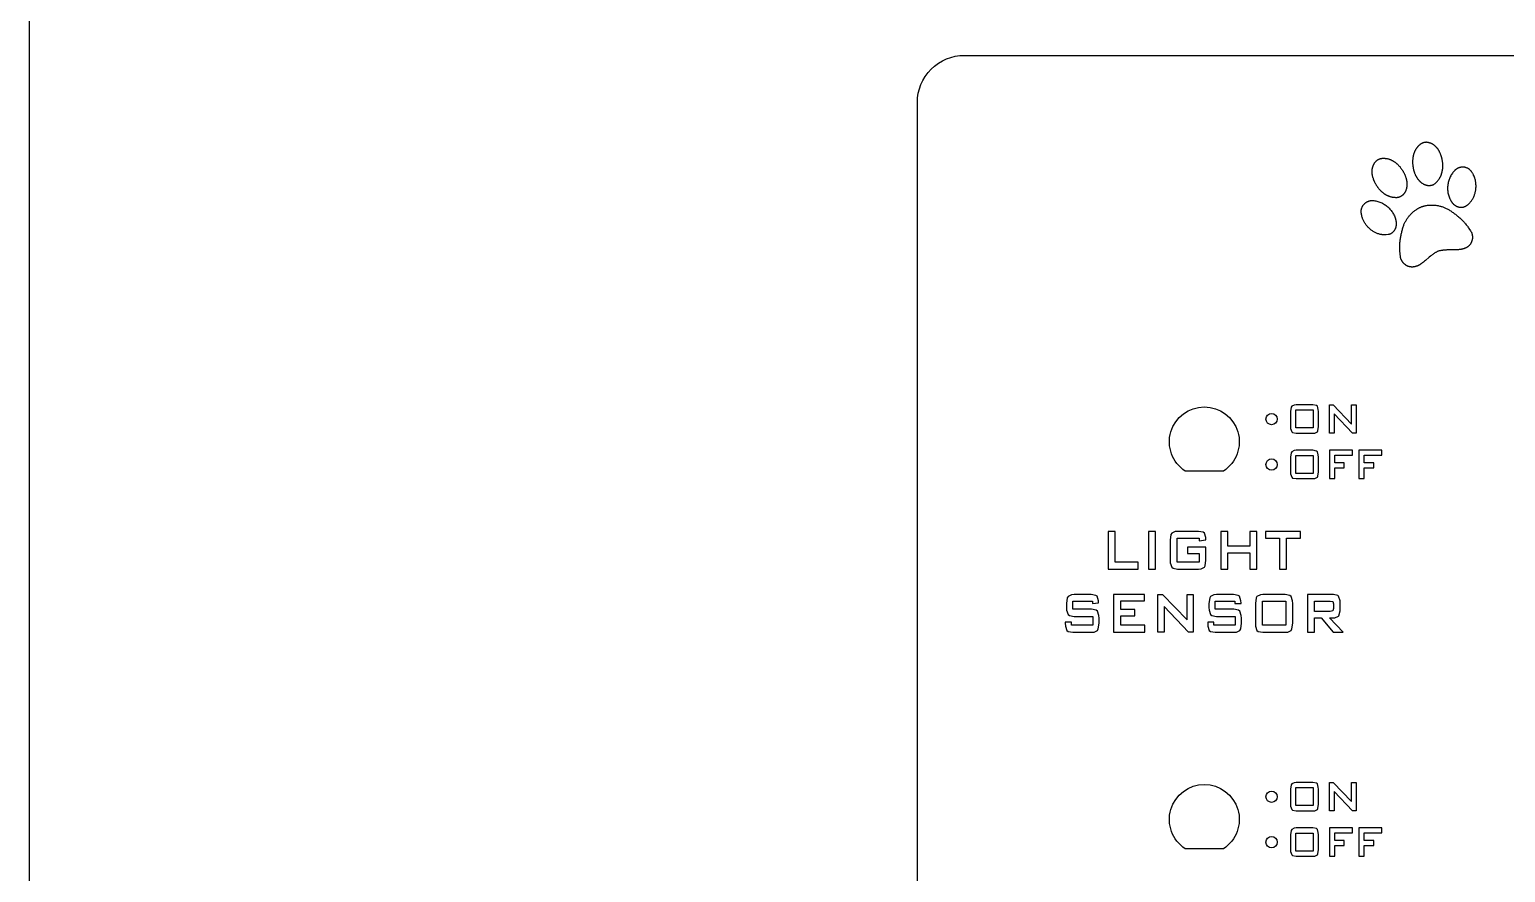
# Model space of a CAD drawing. Header units: inches. Extents: x 17686.2 to 17710.1, y 16300.4 to 16318.2.
# Drawn here: x 17686.235 to 17690.142, y 16306.723 to 16308.955 of the extents above; entities that cross this region are included whole.
import ezdxf

# ---------------------------------------------------------------- set-up
doc = ezdxf.new("R2010")
doc.units = ezdxf.units.IN
doc.header["$MEASUREMENT"] = 0
doc.layers.add('DEFAULT_LAYER', color=1, linetype='Continuous')

msp = doc.modelspace()

# ---------------------------------------------------------------- linework, layer by layer
at = {"color": 3}
msp.add_lwpolyline([(17686.2346, 16315.4846), (17710.1116, 16315.4846), (17710.1116, 16300.3715), (17686.2346, 16300.3715)], close=True, dxfattribs=at)
at = {"color": 1, "linetype": 'ByBlock'}
for points in [[(17688.7098, 16308.8868), (17693.771, 16308.8868, -0.414214), (17693.896, 16308.7618), (17693.896, 16305.3968, -0.414214), (17693.771, 16305.2718), (17688.7098, 16305.2718, -0.414214), (17688.5848, 16305.3968), (17688.5848, 16308.7618, -0.414214)], [(17689.3949, 16307.786), (17689.2939, 16307.786, -3.366502)], [(17689.3949, 16306.786), (17689.2939, 16306.786, -3.366502)]]:
    msp.add_lwpolyline(points, format="xyb", close=True, dxfattribs=at)
at = {"color": 2, "linetype": 'ByBlock', "flags": 128}
for points in [[(17689.5727, 16307.8987), (17689.5757, 16307.8899), (17689.5782, 16307.888), (17689.5873, 16307.8864), (17689.6316, 16307.8864), (17689.6368, 16307.8867), (17689.6436, 16307.8899), (17689.6449, 16307.8928), (17689.6465, 16307.9039), (17689.6465, 16307.9436), (17689.6461, 16307.9488), (17689.6436, 16307.9576), (17689.641, 16307.9595), (17689.6316, 16307.9615), (17689.5873, 16307.9615), (17689.5824, 16307.9608), (17689.5757, 16307.9576), (17689.574, 16307.955), (17689.5724, 16307.9436), (17689.5724, 16307.9039)], [(17689.6853, 16307.9615), (17689.7338, 16307.9106), (17689.7338, 16307.9615), (17689.7464, 16307.9615), (17689.7464, 16307.8864), (17689.7367, 16307.8864), (17689.6882, 16307.9372), (17689.6882, 16307.8864), (17689.6759, 16307.8864), (17689.6759, 16307.9615)], [(17689.5866, 16307.9003), (17689.5866, 16307.9479), (17689.6326, 16307.9479), (17689.6326, 16307.9003)], [(17689.5727, 16307.7783), (17689.5757, 16307.7695), (17689.5782, 16307.7676), (17689.5873, 16307.766), (17689.6316, 16307.766), (17689.6368, 16307.7663), (17689.6436, 16307.7695), (17689.6449, 16307.7724), (17689.6465, 16307.7838), (17689.6465, 16307.8232), (17689.6461, 16307.8288), (17689.6436, 16307.8372), (17689.641, 16307.8391), (17689.6316, 16307.841), (17689.5873, 16307.841), (17689.5824, 16307.8407), (17689.5757, 16307.8372), (17689.574, 16307.8346), (17689.5724, 16307.8232), (17689.5724, 16307.7838)], [(17689.6898, 16307.766), (17689.6898, 16307.7944), (17689.715, 16307.7944), (17689.715, 16307.808), (17689.6898, 16307.808), (17689.6898, 16307.8278), (17689.7367, 16307.8278), (17689.7367, 16307.841), (17689.6759, 16307.841), (17689.6759, 16307.766)], [(17689.7677, 16307.766), (17689.7677, 16307.7944), (17689.7929, 16307.7944), (17689.7929, 16307.808), (17689.7677, 16307.808), (17689.7677, 16307.8278), (17689.8146, 16307.8278), (17689.8146, 16307.841), (17689.7538, 16307.841), (17689.7538, 16307.766)], [(17689.5866, 16307.7799), (17689.5866, 16307.8274), (17689.6326, 16307.8274), (17689.6326, 16307.7799)], [(17689.0903, 16307.5263), (17689.1689, 16307.5263), (17689.1689, 16307.5448), (17689.1088, 16307.5448), (17689.1088, 16307.6262), (17689.0903, 16307.6262)], [(17689.1963, 16307.5263), (17689.2148, 16307.5263), (17689.2148, 16307.6262), (17689.1963, 16307.6262)], [(17689.388, 16307.5263), (17689.4065, 16307.5263), (17689.4065, 16307.5692), (17689.4648, 16307.5692), (17689.4648, 16307.5263), (17689.4838, 16307.5263), (17689.4838, 16307.6262), (17689.4648, 16307.6262), (17689.4648, 16307.5873), (17689.4065, 16307.5873), (17689.4065, 16307.6262), (17689.388, 16307.6262)], [(17689.543, 16307.6085), (17689.543, 16307.5263), (17689.5615, 16307.5263), (17689.5615, 16307.6085), (17689.5987, 16307.6085), (17689.5987, 16307.6262), (17689.5063, 16307.6262), (17689.5063, 16307.6085)], [(17689.1044, 16307.3592), (17689.187, 16307.3592), (17689.187, 16307.3782), (17689.123, 16307.3782), (17689.123, 16307.403), (17689.1601, 16307.403), (17689.1601, 16307.4198), (17689.123, 16307.4198), (17689.123, 16307.4423), (17689.1861, 16307.4423), (17689.1861, 16307.4595), (17689.1044, 16307.4595)], [(17689.2338, 16307.4595), (17689.2988, 16307.3919), (17689.2988, 16307.4595), (17689.3151, 16307.4595), (17689.3151, 16307.3592), (17689.3027, 16307.3592), (17689.2378, 16307.4273), (17689.2378, 16307.3592), (17689.2214, 16307.3592), (17689.2214, 16307.4595)], [(17689.357, 16307.4175), (17689.361, 16307.4061), (17689.3641, 16307.4034), (17689.3765, 16307.4007), (17689.4264, 16307.4007), (17689.4264, 16307.3782), (17689.3699, 16307.3782), (17689.3699, 16307.3857), (17689.3535, 16307.3857), (17689.3535, 16307.3831), (17689.354, 16307.3756), (17689.3575, 16307.3641), (17689.361, 16307.3614), (17689.3734, 16307.3592), (17689.4229, 16307.3592), (17689.4299, 16307.3596), (17689.4388, 16307.3641), (17689.441, 16307.3681), (17689.4427, 16307.3831), (17689.4427, 16307.3968), (17689.4423, 16307.4039), (17689.4388, 16307.4153), (17689.4352, 16307.418), (17689.4229, 16307.4202), (17689.3729, 16307.4202), (17689.3729, 16307.4419), (17689.4255, 16307.4419), (17689.4255, 16307.4352), (17689.4419, 16307.4352), (17689.4419, 16307.4374), (17689.4414, 16307.4427), (17689.4374, 16307.4547), (17689.4343, 16307.4569), (17689.422, 16307.4595), (17689.3765, 16307.4595), (17689.3699, 16307.4587), (17689.361, 16307.4542), (17689.3588, 16307.4507), (17689.3566, 16307.4357), (17689.3566, 16307.4246)], [(17689.4803, 16307.3756), (17689.4838, 16307.3641), (17689.4873, 16307.3614), (17689.4997, 16307.3592), (17689.5585, 16307.3592), (17689.5651, 16307.3596), (17689.5743, 16307.3641), (17689.5761, 16307.3681), (17689.5783, 16307.3831), (17689.5783, 16307.4357), (17689.5779, 16307.4427), (17689.5743, 16307.4542), (17689.5708, 16307.4569), (17689.5585, 16307.4595), (17689.4997, 16307.4595), (17689.4931, 16307.4587), (17689.4838, 16307.4542), (17689.482, 16307.4507), (17689.4798, 16307.4357), (17689.4798, 16307.3831)], [(17689.6357, 16307.3592), (17689.6357, 16307.3972), (17689.6534, 16307.3972), (17689.6856, 16307.3592), (17689.7122, 16307.3592), (17689.6755, 16307.3972), (17689.6901, 16307.3972), (17689.6998, 16307.4016), (17689.7007, 16307.403), (17689.7038, 16307.4162), (17689.7038, 16307.4427), (17689.6998, 16307.4547), (17689.6976, 16307.4564), (17689.6861, 16307.4595), (17689.6176, 16307.4595), (17689.6176, 16307.3592)], [(17689.4984, 16307.3782), (17689.4984, 16307.4414), (17689.5598, 16307.4414), (17689.5598, 16307.3782)], [(17689.6777, 16307.4419), (17689.6843, 16307.4405), (17689.6861, 16307.4343), (17689.6861, 16307.422), (17689.6843, 16307.4158), (17689.6777, 16307.414), (17689.6357, 16307.414), (17689.6357, 16307.4419)], [(17689.5727, 16306.8987), (17689.5757, 16306.8899), (17689.5782, 16306.888), (17689.5873, 16306.8864), (17689.6316, 16306.8864), (17689.6368, 16306.8867), (17689.6436, 16306.8899), (17689.6449, 16306.8928), (17689.6465, 16306.9039), (17689.6465, 16306.9436), (17689.6461, 16306.9488), (17689.6436, 16306.9576), (17689.641, 16306.9595), (17689.6316, 16306.9615), (17689.5873, 16306.9615), (17689.5824, 16306.9608), (17689.5757, 16306.9576), (17689.574, 16306.955), (17689.5724, 16306.9436), (17689.5724, 16306.9039)], [(17689.5866, 16306.9003), (17689.5866, 16306.9479), (17689.6326, 16306.9479), (17689.6326, 16306.9003)], [(17689.6853, 16306.9615), (17689.7338, 16306.9106), (17689.7338, 16306.9615), (17689.7464, 16306.9615), (17689.7464, 16306.8864), (17689.7367, 16306.8864), (17689.6882, 16306.9372), (17689.6882, 16306.8864), (17689.6759, 16306.8864), (17689.6759, 16306.9615)], [(17689.5727, 16306.7783), (17689.5757, 16306.7695), (17689.5782, 16306.7676), (17689.5873, 16306.766), (17689.6316, 16306.766), (17689.6368, 16306.7663), (17689.6436, 16306.7695), (17689.6449, 16306.7724), (17689.6465, 16306.7838), (17689.6465, 16306.8232), (17689.6461, 16306.8288), (17689.6436, 16306.8372), (17689.641, 16306.8391), (17689.6316, 16306.841), (17689.5873, 16306.841), (17689.5824, 16306.8407), (17689.5757, 16306.8372), (17689.574, 16306.8346), (17689.5724, 16306.8232), (17689.5724, 16306.7838)], [(17689.5866, 16306.7799), (17689.5866, 16306.8274), (17689.6326, 16306.8274), (17689.6326, 16306.7799)], [(17689.6898, 16306.766), (17689.6898, 16306.7944), (17689.715, 16306.7944), (17689.715, 16306.808), (17689.6898, 16306.808), (17689.6898, 16306.8278), (17689.7367, 16306.8278), (17689.7367, 16306.841), (17689.6759, 16306.841), (17689.6759, 16306.766)], [(17689.7677, 16306.766), (17689.7677, 16306.7944), (17689.7929, 16306.7944), (17689.7929, 16306.808), (17689.7677, 16306.808), (17689.7677, 16306.8278), (17689.8146, 16306.8278), (17689.8146, 16306.841), (17689.7538, 16306.841), (17689.7538, 16306.766)]]:
    msp.add_lwpolyline(points, close=True, dxfattribs=at)
for points in [[(17689.2541, 16307.6027), (17689.2541, 16307.5426), (17689.2581, 16307.5312), (17689.2616, 16307.5285), (17689.2736, 16307.5263), (17689.3288, 16307.5263), (17689.3359, 16307.5267), (17689.3447, 16307.5312), (17689.3469, 16307.5347), (17689.3487, 16307.5497), (17689.3487, 16307.5842), (17689.3001, 16307.5842), (17689.3001, 16307.5674), (17689.3305, 16307.5674), (17689.3305, 16307.5448), (17689.2727, 16307.5448), (17689.2727, 16307.6085), (17689.3305, 16307.6085), (17689.3305, 16307.601), (17689.3487, 16307.6036), (17689.3487, 16307.6098), (17689.3447, 16307.6213), (17689.3412, 16307.624), (17689.3288, 16307.6262), (17689.2736, 16307.6262), (17689.2669, 16307.6257), (17689.2581, 16307.6213), (17689.2559, 16307.6178), (17689.2541, 16307.6027)], [(17688.9799, 16307.4357), (17688.9799, 16307.4175), (17688.9838, 16307.4061), (17688.9874, 16307.4034), (17688.9997, 16307.4007), (17689.0492, 16307.4007), (17689.0492, 16307.3782), (17688.9931, 16307.3782), (17688.9931, 16307.3857), (17688.9763, 16307.3857), (17688.9763, 16307.3831), (17688.9768, 16307.3756), (17688.9808, 16307.3641), (17688.9843, 16307.3614), (17688.9966, 16307.3592), (17689.0457, 16307.3592), (17689.0527, 16307.3596), (17689.0616, 16307.3641), (17689.0638, 16307.3681), (17689.066, 16307.3831), (17689.066, 16307.3968), (17689.0655, 16307.4039), (17689.0616, 16307.4153), (17689.058, 16307.418), (17689.0457, 16307.4202), (17688.9962, 16307.4202), (17688.9962, 16307.4419), (17689.0483, 16307.4419), (17689.0483, 16307.4352), (17689.0647, 16307.4374), (17689.0647, 16307.4427), (17689.0607, 16307.4547), (17689.0572, 16307.4569), (17689.0448, 16307.4595), (17688.9997, 16307.4595), (17688.9927, 16307.4587), (17688.9838, 16307.4542), (17688.9816, 16307.4507), (17688.9799, 16307.4357)], [(17689.6843, 16307.4405), (17689.6843, 16307.4401)]]:
    msp.add_lwpolyline(points, dxfattribs=at)
at = {"color": 2, "linetype": 'ByBlock'}
for centre in [(17689.5224, 16307.9237), (17689.5224, 16307.8033), (17689.5224, 16306.9237), (17689.5224, 16306.8033)]:
    msp.add_circle(centre, 0.015, dxfattribs=at)
at = {"layer": 'DEFAULT_LAYER', "color": 2}
for points in [[(17689.9288, 16308.6563), (17689.9279, 16308.6562), (17689.9271, 16308.6561), (17689.9263, 16308.6559), (17689.9254, 16308.6558), (17689.9246, 16308.6555), (17689.9238, 16308.6553), (17689.9231, 16308.655), (17689.9223, 16308.6547), (17689.9215, 16308.6544), (17689.9208, 16308.654), (17689.92, 16308.6536), (17689.9193, 16308.6532), (17689.9186, 16308.6528), (17689.9179, 16308.6524), (17689.9172, 16308.6519), (17689.9165, 16308.6515), (17689.9158, 16308.651), (17689.9151, 16308.6505), (17689.9145, 16308.6499), (17689.9138, 16308.6494), (17689.9132, 16308.6488), (17689.9126, 16308.6483), (17689.912, 16308.6477), (17689.9114, 16308.6471), (17689.9108, 16308.6465), (17689.9102, 16308.6459), (17689.9096, 16308.6453), (17689.9091, 16308.6447), (17689.9085, 16308.6441), (17689.9078, 16308.6431), (17689.907, 16308.6422), (17689.9063, 16308.6412), (17689.9056, 16308.6402), (17689.9049, 16308.6392), (17689.9043, 16308.6382), (17689.9037, 16308.6372), (17689.9031, 16308.6361), (17689.9025, 16308.6351), (17689.902, 16308.634), (17689.9014, 16308.6329), (17689.901, 16308.6318), (17689.9005, 16308.6307), (17689.9, 16308.6296), (17689.8996, 16308.6284), (17689.8992, 16308.6273), (17689.8988, 16308.6262), (17689.8985, 16308.625), (17689.8981, 16308.6239), (17689.8978, 16308.6227), (17689.8975, 16308.6215), (17689.8973, 16308.6203), (17689.897, 16308.6192), (17689.8968, 16308.618), (17689.8966, 16308.6168), (17689.8964, 16308.6156), (17689.8962, 16308.6144), (17689.8961, 16308.6132), (17689.896, 16308.612), (17689.8959, 16308.6106), (17689.8958, 16308.6092), (17689.8957, 16308.6078), (17689.8957, 16308.6064), (17689.8957, 16308.605), (17689.8957, 16308.6037), (17689.8957, 16308.6023), (17689.8958, 16308.6009), (17689.8958, 16308.5995), (17689.8959, 16308.5981), (17689.896, 16308.5967), (17689.8962, 16308.5953), (17689.8964, 16308.5939), (17689.8966, 16308.5925), (17689.8968, 16308.5912), (17689.897, 16308.5898), (17689.8973, 16308.5884), (17689.8975, 16308.5871), (17689.8978, 16308.5857), (17689.8982, 16308.5843), (17689.8985, 16308.583), (17689.8989, 16308.5817), (17689.8993, 16308.5803), (17689.8997, 16308.579), (17689.9001, 16308.5777), (17689.9006, 16308.5764), (17689.9011, 16308.575), (17689.9016, 16308.5737), (17689.9021, 16308.5725), (17689.9025, 16308.5716), (17689.9029, 16308.5707), (17689.9033, 16308.5699), (17689.9037, 16308.569), (17689.9041, 16308.5682), (17689.9045, 16308.5673), (17689.905, 16308.5665), (17689.9055, 16308.5657), (17689.9059, 16308.5648), (17689.9064, 16308.564), (17689.9069, 16308.5632), (17689.9074, 16308.5624), (17689.908, 16308.5616), (17689.9085, 16308.5608), (17689.909, 16308.5601), (17689.9096, 16308.5593), (17689.9102, 16308.5586), (17689.9108, 16308.5578), (17689.9114, 16308.5571), (17689.912, 16308.5564), (17689.9126, 16308.5556), (17689.9132, 16308.555), (17689.9139, 16308.5543), (17689.9146, 16308.5536), (17689.9152, 16308.5529), (17689.9159, 16308.5523), (17689.9166, 16308.5517), (17689.9174, 16308.551), (17689.9181, 16308.5504), (17689.9191, 16308.5496), (17689.9202, 16308.5488), (17689.9213, 16308.5481), (17689.9224, 16308.5474), (17689.9235, 16308.5467), (17689.9246, 16308.5461), (17689.9252, 16308.5458), (17689.9258, 16308.5455), (17689.9264, 16308.5452), (17689.927, 16308.545), (17689.9276, 16308.5447), (17689.9282, 16308.5445), (17689.9288, 16308.5442), (17689.9294, 16308.544), (17689.9301, 16308.5438), (17689.9307, 16308.5436), (17689.9313, 16308.5434), (17689.9319, 16308.5433), (17689.9326, 16308.5431), (17689.9332, 16308.543), (17689.9339, 16308.5429), (17689.9345, 16308.5427), (17689.9352, 16308.5426), (17689.9358, 16308.5426), (17689.9365, 16308.5425), (17689.9372, 16308.5424), (17689.9379, 16308.5424), (17689.9385, 16308.5424), (17689.9392, 16308.5423), (17689.9399, 16308.5423), (17689.9406, 16308.5424), (17689.9413, 16308.5424), (17689.942, 16308.5424), (17689.9426, 16308.5425), (17689.9433, 16308.5426), (17689.944, 16308.5427), (17689.9447, 16308.5428), (17689.9453, 16308.5429), (17689.946, 16308.5431), (17689.9467, 16308.5433), (17689.9473, 16308.5434), (17689.948, 16308.5436), (17689.9486, 16308.5439), (17689.9493, 16308.5441), (17689.9499, 16308.5443), (17689.9505, 16308.5446), (17689.9511, 16308.5449), (17689.9518, 16308.5452), (17689.9524, 16308.5455), (17689.953, 16308.5458), (17689.9535, 16308.5462), (17689.9541, 16308.5466), (17689.9552, 16308.5474), (17689.9562, 16308.5483), (17689.9573, 16308.5492), (17689.9583, 16308.5501), (17689.9593, 16308.5511), (17689.9602, 16308.5521), (17689.9611, 16308.5531), (17689.962, 16308.5541), (17689.9629, 16308.5552), (17689.9638, 16308.5563), (17689.9646, 16308.5574), (17689.9654, 16308.5585), (17689.9661, 16308.5596), (17689.9668, 16308.5608), (17689.9672, 16308.5614), (17689.9677, 16308.5623), (17689.9682, 16308.5632), (17689.9687, 16308.5641), (17689.9692, 16308.565), (17689.9696, 16308.5659), (17689.9701, 16308.5669), (17689.9705, 16308.5678), (17689.9709, 16308.5688), (17689.9712, 16308.5697), (17689.9716, 16308.5707), (17689.972, 16308.5716), (17689.9723, 16308.5726), (17689.9726, 16308.5736), (17689.9729, 16308.5746), (17689.9732, 16308.5756), (17689.9735, 16308.5766), (17689.9737, 16308.5776), (17689.9739, 16308.5786), (17689.9742, 16308.5796), (17689.9744, 16308.5806), (17689.9746, 16308.5816), (17689.9747, 16308.5826), (17689.9749, 16308.5836), (17689.975, 16308.5846), (17689.9752, 16308.5857), (17689.9753, 16308.5867), (17689.9754, 16308.5877), (17689.9755, 16308.5887), (17689.9755, 16308.5898), (17689.9756, 16308.591), (17689.9757, 16308.5923), (17689.9757, 16308.5936), (17689.9757, 16308.5949), (17689.9757, 16308.5961), (17689.9757, 16308.5974), (17689.9756, 16308.5987), (17689.9755, 16308.6), (17689.9754, 16308.6013), (17689.9753, 16308.6025), (17689.9752, 16308.6038), (17689.975, 16308.6051), (17689.9748, 16308.6063), (17689.9746, 16308.6076), (17689.9744, 16308.6089), (17689.9742, 16308.6101), (17689.9739, 16308.6114), (17689.9737, 16308.6126), (17689.9734, 16308.6139), (17689.9731, 16308.6151), (17689.9727, 16308.6163), (17689.9724, 16308.6176), (17689.972, 16308.6188), (17689.9716, 16308.62), (17689.9712, 16308.6212), (17689.9708, 16308.6224), (17689.9704, 16308.6236), (17689.9699, 16308.6248), (17689.9694, 16308.626), (17689.9688, 16308.6276), (17689.9681, 16308.6292), (17689.9673, 16308.6307), (17689.9665, 16308.6322), (17689.9661, 16308.633), (17689.9657, 16308.6338), (17689.9653, 16308.6345), (17689.9649, 16308.6353), (17689.9644, 16308.636), (17689.964, 16308.6367), (17689.9635, 16308.6374), (17689.963, 16308.6382), (17689.9625, 16308.6389), (17689.962, 16308.6396), (17689.9615, 16308.6402), (17689.961, 16308.6409), (17689.9604, 16308.6416), (17689.9599, 16308.6422), (17689.9593, 16308.6429), (17689.9587, 16308.6435), (17689.9581, 16308.6441), (17689.9575, 16308.6447), (17689.9569, 16308.6453), (17689.9562, 16308.6459), (17689.9556, 16308.6465), (17689.9548, 16308.6471), (17689.954, 16308.6478), (17689.9533, 16308.6484), (17689.9524, 16308.649), (17689.9516, 16308.6496), (17689.9508, 16308.6502), (17689.9499, 16308.6507), (17689.9491, 16308.6513), (17689.9482, 16308.6518), (17689.9473, 16308.6523), (17689.9464, 16308.6527), (17689.9455, 16308.6532), (17689.9446, 16308.6536), (17689.9436, 16308.654), (17689.9427, 16308.6544), (17689.9417, 16308.6547), (17689.9408, 16308.6551), (17689.9398, 16308.6553), (17689.9388, 16308.6556), (17689.9378, 16308.6558), (17689.9368, 16308.656), (17689.9358, 16308.6562), (17689.9348, 16308.6563), (17689.9338, 16308.6564), (17689.9328, 16308.6565), (17689.9318, 16308.6565), (17689.9308, 16308.6565), (17689.9298, 16308.6564), (17689.9288, 16308.6563)], [(17689.803, 16308.6099), (17689.8037, 16308.6104), (17689.8044, 16308.6108), (17689.8051, 16308.6112), (17689.8059, 16308.6116), (17689.8066, 16308.612), (17689.8074, 16308.6123), (17689.8082, 16308.6126), (17689.809, 16308.6129), (17689.8098, 16308.6131), (17689.8106, 16308.6133), (17689.8114, 16308.6135), (17689.8122, 16308.6137), (17689.813, 16308.6139), (17689.8138, 16308.614), (17689.8146, 16308.6141), (17689.8155, 16308.6142), (17689.8163, 16308.6142), (17689.8172, 16308.6143), (17689.818, 16308.6143), (17689.8188, 16308.6143), (17689.8197, 16308.6143), (17689.8205, 16308.6143), (17689.8214, 16308.6143), (17689.8222, 16308.6142), (17689.823, 16308.6141), (17689.8239, 16308.614), (17689.8247, 16308.6139), (17689.8255, 16308.6138), (17689.8263, 16308.6137), (17689.8275, 16308.6135), (17689.8287, 16308.6133), (17689.8299, 16308.613), (17689.8311, 16308.6127), (17689.8322, 16308.6124), (17689.8334, 16308.612), (17689.8345, 16308.6116), (17689.8356, 16308.6112), (17689.8368, 16308.6108), (17689.8379, 16308.6103), (17689.839, 16308.6098), (17689.8401, 16308.6093), (17689.8411, 16308.6088), (17689.8422, 16308.6082), (17689.8433, 16308.6077), (17689.8443, 16308.607), (17689.8453, 16308.6064), (17689.8464, 16308.6058), (17689.8474, 16308.6051), (17689.8484, 16308.6044), (17689.8493, 16308.6037), (17689.8503, 16308.603), (17689.8513, 16308.6023), (17689.8522, 16308.6015), (17689.8531, 16308.6007), (17689.854, 16308.6), (17689.8549, 16308.5992), (17689.8558, 16308.5983), (17689.8567, 16308.5975), (17689.8577, 16308.5965), (17689.8587, 16308.5955), (17689.8596, 16308.5945), (17689.8605, 16308.5935), (17689.8615, 16308.5924), (17689.8624, 16308.5914), (17689.8632, 16308.5903), (17689.8641, 16308.5892), (17689.865, 16308.5881), (17689.8658, 16308.587), (17689.8666, 16308.5858), (17689.8674, 16308.5847), (17689.8682, 16308.5835), (17689.8689, 16308.5823), (17689.8696, 16308.5812), (17689.8704, 16308.58), (17689.871, 16308.5788), (17689.8717, 16308.5775), (17689.8724, 16308.5763), (17689.873, 16308.5751), (17689.8736, 16308.5738), (17689.8742, 16308.5725), (17689.8748, 16308.5713), (17689.8753, 16308.57), (17689.8758, 16308.5687), (17689.8764, 16308.5674), (17689.8768, 16308.5661), (17689.8773, 16308.5648), (17689.8777, 16308.5635), (17689.878, 16308.5626), (17689.8783, 16308.5616), (17689.8785, 16308.5607), (17689.8788, 16308.5598), (17689.879, 16308.5589), (17689.8792, 16308.558), (17689.8794, 16308.557), (17689.8796, 16308.5561), (17689.8798, 16308.5552), (17689.8799, 16308.5542), (17689.8801, 16308.5533), (17689.8802, 16308.5524), (17689.8803, 16308.5514), (17689.8804, 16308.5505), (17689.8805, 16308.5495), (17689.8806, 16308.5486), (17689.8806, 16308.5477), (17689.8807, 16308.5467), (17689.8807, 16308.5458), (17689.8807, 16308.5448), (17689.8807, 16308.5439), (17689.8806, 16308.5429), (17689.8806, 16308.542), (17689.8805, 16308.541), (17689.8804, 16308.5401), (17689.8803, 16308.5391), (17689.8802, 16308.5382), (17689.88, 16308.5373), (17689.8799, 16308.5363), (17689.8796, 16308.535), (17689.8793, 16308.5338), (17689.879, 16308.5325), (17689.8786, 16308.5313), (17689.8782, 16308.53), (17689.8777, 16308.5288), (17689.8775, 16308.5282), (17689.8772, 16308.5276), (17689.877, 16308.527), (17689.8767, 16308.5264), (17689.8764, 16308.5258), (17689.8761, 16308.5252), (17689.8758, 16308.5247), (17689.8754, 16308.5241), (17689.8751, 16308.5235), (17689.8747, 16308.523), (17689.8744, 16308.5224), (17689.874, 16308.5219), (17689.8736, 16308.5214), (17689.8732, 16308.5208), (17689.8728, 16308.5203), (17689.8724, 16308.5198), (17689.872, 16308.5193), (17689.8715, 16308.5188), (17689.8711, 16308.5183), (17689.8706, 16308.5178), (17689.8701, 16308.5174), (17689.8696, 16308.5169), (17689.8691, 16308.5164), (17689.8686, 16308.516), (17689.868, 16308.5156), (17689.8675, 16308.5152), (17689.8669, 16308.5148), (17689.8664, 16308.5144), (17689.8658, 16308.514), (17689.8652, 16308.5136), (17689.8646, 16308.5133), (17689.864, 16308.5129), (17689.8634, 16308.5126), (17689.8628, 16308.5123), (17689.8622, 16308.512), (17689.8616, 16308.5118), (17689.861, 16308.5115), (17689.8603, 16308.5113), (17689.8597, 16308.511), (17689.859, 16308.5108), (17689.8584, 16308.5106), (17689.8577, 16308.5105), (17689.857, 16308.5103), (17689.8564, 16308.5102), (17689.8557, 16308.5101), (17689.855, 16308.51), (17689.8537, 16308.5099), (17689.8523, 16308.5099), (17689.8509, 16308.5099), (17689.8495, 16308.51), (17689.8482, 16308.5101), (17689.8468, 16308.5102), (17689.8454, 16308.5104), (17689.8441, 16308.5106), (17689.8427, 16308.5108), (17689.8414, 16308.5111), (17689.8401, 16308.5114), (17689.8387, 16308.5117), (17689.8374, 16308.5121), (17689.8361, 16308.5125), (17689.8354, 16308.5128), (17689.8345, 16308.5131), (17689.8335, 16308.5135), (17689.8325, 16308.5138), (17689.8316, 16308.5142), (17689.8307, 16308.5146), (17689.8297, 16308.5151), (17689.8288, 16308.5155), (17689.8279, 16308.516), (17689.827, 16308.5165), (17689.8261, 16308.5169), (17689.8252, 16308.5175), (17689.8243, 16308.518), (17689.8234, 16308.5185), (17689.8225, 16308.5191), (17689.8217, 16308.5196), (17689.8208, 16308.5202), (17689.82, 16308.5208), (17689.8192, 16308.5214), (17689.8183, 16308.5221), (17689.8175, 16308.5227), (17689.8167, 16308.5233), (17689.8159, 16308.524), (17689.8151, 16308.5247), (17689.8144, 16308.5253), (17689.8136, 16308.526), (17689.8129, 16308.5267), (17689.8121, 16308.5274), (17689.8114, 16308.5282), (17689.8107, 16308.5289), (17689.8098, 16308.5298), (17689.8089, 16308.5308), (17689.8081, 16308.5317), (17689.8072, 16308.5327), (17689.8064, 16308.5337), (17689.8056, 16308.5347), (17689.8048, 16308.5357), (17689.804, 16308.5367), (17689.8033, 16308.5377), (17689.8025, 16308.5388), (17689.8018, 16308.5398), (17689.8011, 16308.5409), (17689.8004, 16308.542), (17689.7998, 16308.543), (17689.7991, 16308.5441), (17689.7985, 16308.5453), (17689.7978, 16308.5464), (17689.7972, 16308.5475), (17689.7967, 16308.5486), (17689.7961, 16308.5498), (17689.7955, 16308.5509), (17689.795, 16308.5521), (17689.7945, 16308.5533), (17689.794, 16308.5544), (17689.7935, 16308.5556), (17689.793, 16308.5568), (17689.7926, 16308.558), (17689.7922, 16308.5592), (17689.7918, 16308.5604), (17689.7912, 16308.5621), (17689.7908, 16308.5637), (17689.7903, 16308.5654), (17689.7899, 16308.5671), (17689.7897, 16308.5679), (17689.7895, 16308.5687), (17689.7894, 16308.5696), (17689.7892, 16308.5704), (17689.7891, 16308.5713), (17689.789, 16308.5721), (17689.7889, 16308.573), (17689.7888, 16308.5738), (17689.7887, 16308.5747), (17689.7886, 16308.5756), (17689.7886, 16308.5764), (17689.7885, 16308.5773), (17689.7885, 16308.5781), (17689.7885, 16308.579), (17689.7885, 16308.5799), (17689.7885, 16308.5807), (17689.7886, 16308.5816), (17689.7887, 16308.5824), (17689.7887, 16308.5833), (17689.7889, 16308.5841), (17689.789, 16308.585), (17689.7891, 16308.586), (17689.7893, 16308.587), (17689.7895, 16308.588), (17689.7897, 16308.589), (17689.79, 16308.5899), (17689.7902, 16308.5909), (17689.7905, 16308.5919), (17689.7908, 16308.5929), (17689.7912, 16308.5938), (17689.7915, 16308.5948), (17689.7919, 16308.5957), (17689.7923, 16308.5967), (17689.7927, 16308.5976), (17689.7932, 16308.5985), (17689.7937, 16308.5994), (17689.7942, 16308.6003), (17689.7947, 16308.6011), (17689.7952, 16308.602), (17689.7958, 16308.6028), (17689.7964, 16308.6036), (17689.797, 16308.6044), (17689.7977, 16308.6052), (17689.7984, 16308.6059), (17689.7991, 16308.6067), (17689.7998, 16308.6074), (17689.8005, 16308.6081), (17689.8013, 16308.6087), (17689.8021, 16308.6093), (17689.803, 16308.6099)], [(17690.0483, 16308.5828), (17690.0476, 16308.5836), (17690.0468, 16308.5843), (17690.046, 16308.5849), (17690.0452, 16308.5855), (17690.0443, 16308.5861), (17690.0434, 16308.5867), (17690.0425, 16308.5872), (17690.0416, 16308.5877), (17690.0407, 16308.5881), (17690.0398, 16308.5885), (17690.0388, 16308.5889), (17690.0378, 16308.5892), (17690.0368, 16308.5895), (17690.0358, 16308.5898), (17690.0348, 16308.5901), (17690.0338, 16308.5903), (17690.0328, 16308.5904), (17690.0317, 16308.5906), (17690.0307, 16308.5907), (17690.0297, 16308.5907), (17690.0286, 16308.5907), (17690.0276, 16308.5907), (17690.0266, 16308.5907), (17690.0255, 16308.5906), (17690.0245, 16308.5905), (17690.0235, 16308.5903), (17690.0225, 16308.5901), (17690.0215, 16308.5899), (17690.0205, 16308.5897), (17690.0199, 16308.5895), (17690.0193, 16308.5893), (17690.0188, 16308.5892), (17690.0182, 16308.589), (17690.0177, 16308.5888), (17690.0171, 16308.5886), (17690.0166, 16308.5883), (17690.016, 16308.5881), (17690.0155, 16308.5879), (17690.015, 16308.5876), (17690.0145, 16308.5873), (17690.0139, 16308.5871), (17690.0134, 16308.5868), (17690.0129, 16308.5865), (17690.0124, 16308.5862), (17690.0119, 16308.5858), (17690.0115, 16308.5855), (17690.011, 16308.5852), (17690.0105, 16308.5848), (17690.01, 16308.5845), (17690.0096, 16308.5841), (17690.0091, 16308.5837), (17690.0087, 16308.5833), (17690.0083, 16308.5829), (17690.0078, 16308.5825), (17690.0074, 16308.5821), (17690.007, 16308.5817), (17690.0066, 16308.5813), (17690.0062, 16308.5809), (17690.0044, 16308.5788), (17690.0026, 16308.5767), (17690.001, 16308.5745), (17689.9994, 16308.5723), (17689.998, 16308.57), (17689.9966, 16308.5676), (17689.9954, 16308.5652), (17689.9943, 16308.5627), (17689.9932, 16308.5602), (17689.9923, 16308.5577), (17689.9914, 16308.5551), (17689.9907, 16308.5525), (17689.99, 16308.5498), (17689.9895, 16308.5471), (17689.9891, 16308.5444), (17689.9887, 16308.5417), (17689.9885, 16308.539), (17689.9884, 16308.5363), (17689.9884, 16308.5336), (17689.9885, 16308.5308), (17689.9887, 16308.5281), (17689.989, 16308.5254), (17689.9894, 16308.5227), (17689.9899, 16308.52), (17689.9906, 16308.5174), (17689.9913, 16308.5148), (17689.9921, 16308.5122), (17689.9931, 16308.5096), (17689.9942, 16308.5071), (17689.9948, 16308.5057), (17689.9956, 16308.5042), (17689.9963, 16308.5028), (17689.9967, 16308.5021), (17689.9971, 16308.5014), (17689.9975, 16308.5007), (17689.998, 16308.5001), (17689.9984, 16308.4994), (17689.9989, 16308.4987), (17689.9993, 16308.4981), (17689.9998, 16308.4974), (17690.0003, 16308.4968), (17690.0008, 16308.4962), (17690.0013, 16308.4956), (17690.0018, 16308.495), (17690.0024, 16308.4944), (17690.0029, 16308.4938), (17690.0035, 16308.4932), (17690.004, 16308.4927), (17690.0046, 16308.4921), (17690.0052, 16308.4916), (17690.0059, 16308.4911), (17690.0065, 16308.4906), (17690.0071, 16308.4902), (17690.0078, 16308.4897), (17690.0085, 16308.4893), (17690.0092, 16308.4888), (17690.0099, 16308.4884), (17690.0107, 16308.488), (17690.0114, 16308.4876), (17690.0122, 16308.4872), (17690.0129, 16308.4869), (17690.0137, 16308.4866), (17690.0145, 16308.4863), (17690.0153, 16308.486), (17690.0161, 16308.4857), (17690.0169, 16308.4855), (17690.0177, 16308.4853), (17690.0185, 16308.4851), (17690.0194, 16308.4849), (17690.0202, 16308.4848), (17690.021, 16308.4847), (17690.0219, 16308.4846), (17690.0227, 16308.4845), (17690.0235, 16308.4845), (17690.0244, 16308.4844), (17690.0252, 16308.4845), (17690.026, 16308.4845), (17690.0269, 16308.4846), (17690.0277, 16308.4847), (17690.0285, 16308.4848), (17690.0294, 16308.485), (17690.0302, 16308.4852), (17690.031, 16308.4854), (17690.0318, 16308.4857), (17690.0325, 16308.4859), (17690.0335, 16308.4863), (17690.0345, 16308.4867), (17690.0357, 16308.4874), (17690.0408, 16308.4908), (17690.0413, 16308.4912), (17690.0424, 16308.4921), (17690.0434, 16308.493), (17690.0444, 16308.4939), (17690.0454, 16308.4948), (17690.0463, 16308.4958), (17690.0473, 16308.4967), (17690.0482, 16308.4977), (17690.0491, 16308.4988), (17690.0503, 16308.5004), (17690.0516, 16308.502), (17690.0527, 16308.5036), (17690.0538, 16308.5053), (17690.0549, 16308.5071), (17690.0559, 16308.5089), (17690.0568, 16308.5107), (17690.0577, 16308.5126), (17690.0585, 16308.5145), (17690.0593, 16308.5164), (17690.06, 16308.5183), (17690.0606, 16308.5203), (17690.0612, 16308.5222), (17690.0617, 16308.5242), (17690.0621, 16308.5262), (17690.0625, 16308.5282), (17690.0628, 16308.5302), (17690.0631, 16308.5323), (17690.0633, 16308.5343), (17690.0635, 16308.5363), (17690.0636, 16308.5384), (17690.0636, 16308.5404), (17690.0636, 16308.5425), (17690.0635, 16308.5445), (17690.0634, 16308.5466), (17690.0632, 16308.5486), (17690.0629, 16308.5507), (17690.0626, 16308.5527), (17690.0622, 16308.5547), (17690.0618, 16308.5567), (17690.0613, 16308.5587), (17690.0608, 16308.5607), (17690.0602, 16308.5626), (17690.0598, 16308.5638), (17690.0592, 16308.5652), (17690.0583, 16308.5673), (17690.0573, 16308.5694), (17690.0567, 16308.5708), (17690.056, 16308.5722), (17690.0552, 16308.5736), (17690.0544, 16308.5749), (17690.0536, 16308.5762), (17690.0532, 16308.5768), (17690.0527, 16308.5775), (17690.0523, 16308.5781), (17690.0518, 16308.5787), (17690.0514, 16308.5793), (17690.0509, 16308.58), (17690.0504, 16308.5806), (17690.0499, 16308.5811), (17690.0494, 16308.5817), (17690.0489, 16308.5823), (17690.0483, 16308.5828)], [(17689.7598, 16308.4764), (17689.7599, 16308.4774), (17689.7601, 16308.4784), (17689.7603, 16308.4794), (17689.7605, 16308.4805), (17689.7608, 16308.4815), (17689.7611, 16308.4824), (17689.7614, 16308.4834), (17689.7618, 16308.4844), (17689.7622, 16308.4853), (17689.7627, 16308.4862), (17689.7632, 16308.4872), (17689.7637, 16308.4881), (17689.7642, 16308.4889), (17689.7648, 16308.4898), (17689.7654, 16308.4906), (17689.7661, 16308.4914), (17689.7667, 16308.4922), (17689.7674, 16308.493), (17689.7681, 16308.4937), (17689.7689, 16308.4945), (17689.7697, 16308.4952), (17689.7705, 16308.4958), (17689.7713, 16308.4965), (17689.7721, 16308.4971), (17689.773, 16308.4976), (17689.7739, 16308.4982), (17689.7747, 16308.4987), (17689.7757, 16308.4992), (17689.7766, 16308.4996), (17689.7771, 16308.4999), (17689.7777, 16308.5001), (17689.7782, 16308.5004), (17689.7787, 16308.5006), (17689.7793, 16308.5008), (17689.7798, 16308.501), (17689.7804, 16308.5012), (17689.781, 16308.5013), (17689.7815, 16308.5015), (17689.7821, 16308.5016), (17689.7827, 16308.5018), (17689.7832, 16308.5019), (17689.7838, 16308.502), (17689.7844, 16308.5021), (17689.785, 16308.5022), (17689.7855, 16308.5023), (17689.7861, 16308.5023), (17689.7867, 16308.5024), (17689.7873, 16308.5024), (17689.7879, 16308.5025), (17689.7885, 16308.5025), (17689.789, 16308.5025), (17689.7896, 16308.5025), (17689.7902, 16308.5025), (17689.7908, 16308.5024), (17689.7914, 16308.5024), (17689.792, 16308.5024), (17689.7926, 16308.5023), (17689.7931, 16308.5022), (17689.7959, 16308.5019), (17689.7985, 16308.5014), (17689.8012, 16308.5008), (17689.8038, 16308.5001), (17689.8064, 16308.4993), (17689.809, 16308.4984), (17689.8115, 16308.4973), (17689.814, 16308.4962), (17689.8164, 16308.495), (17689.8188, 16308.4937), (17689.8211, 16308.4922), (17689.8234, 16308.4907), (17689.8256, 16308.4891), (17689.8277, 16308.4874), (17689.8298, 16308.4857), (17689.8318, 16308.4838), (17689.8338, 16308.4819), (17689.8356, 16308.4799), (17689.8374, 16308.4778), (17689.8391, 16308.4757), (17689.8407, 16308.4735), (17689.8423, 16308.4712), (17689.8437, 16308.4689), (17689.845, 16308.4666), (17689.8463, 16308.4641), (17689.8474, 16308.4617), (17689.8485, 16308.4591), (17689.8494, 16308.4566), (17689.8502, 16308.454), (17689.8506, 16308.4524), (17689.851, 16308.4509), (17689.8513, 16308.4493), (17689.8515, 16308.4485), (17689.8516, 16308.4477), (17689.8518, 16308.4469), (17689.8519, 16308.4461), (17689.852, 16308.4454), (17689.8521, 16308.4446), (17689.8522, 16308.4438), (17689.8522, 16308.443), (17689.8523, 16308.4422), (17689.8523, 16308.4414), (17689.8523, 16308.4406), (17689.8523, 16308.4398), (17689.8523, 16308.439), (17689.8522, 16308.4382), (17689.8522, 16308.4374), (17689.8521, 16308.4366), (17689.852, 16308.4358), (17689.8519, 16308.435), (17689.8517, 16308.4342), (17689.8515, 16308.4334), (17689.8514, 16308.4326), (17689.8511, 16308.4319), (17689.8509, 16308.4311), (17689.8507, 16308.4303), (17689.8504, 16308.4295), (17689.8501, 16308.4287), (17689.8498, 16308.428), (17689.8494, 16308.4272), (17689.8491, 16308.4264), (17689.8487, 16308.4257), (17689.8483, 16308.4249), (17689.8479, 16308.4242), (17689.8474, 16308.4235), (17689.847, 16308.4228), (17689.8465, 16308.4221), (17689.846, 16308.4214), (17689.8455, 16308.4207), (17689.8449, 16308.4201), (17689.8444, 16308.4195), (17689.8438, 16308.4188), (17689.8432, 16308.4183), (17689.8426, 16308.4177), (17689.842, 16308.4171), (17689.8413, 16308.4166), (17689.8407, 16308.4161), (17689.84, 16308.4156), (17689.8393, 16308.4151), (17689.8386, 16308.4147), (17689.8378, 16308.4143), (17689.8371, 16308.4139), (17689.8363, 16308.4136), (17689.8355, 16308.4132), (17689.8349, 16308.4129), (17689.8339, 16308.4126), (17689.8328, 16308.4123), (17689.8314, 16308.412), (17689.8254, 16308.4113), (17689.8247, 16308.4113), (17689.8233, 16308.4112), (17689.822, 16308.4112), (17689.8206, 16308.4113), (17689.8193, 16308.4113), (17689.8179, 16308.4115), (17689.8166, 16308.4116), (17689.8152, 16308.4118), (17689.8139, 16308.412), (17689.8119, 16308.4123), (17689.8099, 16308.4128), (17689.8079, 16308.4133), (17689.806, 16308.4139), (17689.804, 16308.4145), (17689.8021, 16308.4152), (17689.8002, 16308.416), (17689.7983, 16308.4169), (17689.7965, 16308.4178), (17689.7947, 16308.4187), (17689.7929, 16308.4197), (17689.7912, 16308.4208), (17689.7895, 16308.4219), (17689.7878, 16308.4231), (17689.7861, 16308.4243), (17689.7845, 16308.4256), (17689.783, 16308.4269), (17689.7815, 16308.4283), (17689.78, 16308.4297), (17689.7785, 16308.4312), (17689.7771, 16308.4327), (17689.7758, 16308.4342), (17689.7744, 16308.4358), (17689.7732, 16308.4374), (17689.7719, 16308.439), (17689.7708, 16308.4407), (17689.7696, 16308.4424), (17689.7686, 16308.4442), (17689.7675, 16308.4459), (17689.7665, 16308.4477), (17689.7656, 16308.4496), (17689.7648, 16308.4514), (17689.7639, 16308.4533), (17689.7635, 16308.4544), (17689.763, 16308.4559), (17689.7623, 16308.4581), (17689.7617, 16308.4603), (17689.7613, 16308.4618), (17689.7609, 16308.4633), (17689.7606, 16308.4648), (17689.7604, 16308.4664), (17689.7601, 16308.4679), (17689.76, 16308.4687), (17689.76, 16308.4694), (17689.7599, 16308.4702), (17689.7598, 16308.471), (17689.7598, 16308.4717), (17689.7598, 16308.4725), (17689.7597, 16308.4733), (17689.7597, 16308.474), (17689.7597, 16308.4748), (17689.7598, 16308.4756), (17689.7598, 16308.4764)]]:
    msp.add_lwpolyline(points, dxfattribs=at)
msp.add_lwpolyline([(17689.9201, 16308.4862), (17689.9214, 16308.4866), (17689.9226, 16308.487), (17689.9239, 16308.4874), (17689.9251, 16308.4878), (17689.9264, 16308.4881), (17689.9277, 16308.4884), (17689.929, 16308.4887), (17689.9303, 16308.489), (17689.9315, 16308.4892), (17689.9328, 16308.4894), (17689.9349, 16308.4897), (17689.9369, 16308.49), (17689.939, 16308.4902), (17689.941, 16308.4903), (17689.9431, 16308.4904), (17689.9451, 16308.4905), (17689.9472, 16308.4905), (17689.9492, 16308.4904), (17689.9513, 16308.4903), (17689.9533, 16308.4902), (17689.9554, 16308.49), (17689.9574, 16308.4898), (17689.9595, 16308.4895), (17689.9615, 16308.4892), (17689.9635, 16308.4888), (17689.9655, 16308.4884), (17689.9675, 16308.4879), (17689.9695, 16308.4874), (17689.9715, 16308.4869), (17689.9735, 16308.4863), (17689.9754, 16308.4856), (17689.9774, 16308.4849), (17689.9793, 16308.4842), (17689.9812, 16308.4834), (17689.9831, 16308.4826), (17689.9849, 16308.4817), (17689.9868, 16308.4808), (17689.9886, 16308.4798), (17689.9904, 16308.4788), (17689.9925, 16308.4775), (17689.9946, 16308.4762), (17689.9967, 16308.4748), (17689.9988, 16308.4734), (17690.0008, 16308.472), (17690.0029, 16308.4706), (17690.0049, 16308.4691), (17690.0069, 16308.4676), (17690.0089, 16308.4661), (17690.0109, 16308.4646), (17690.0128, 16308.463), (17690.0148, 16308.4614), (17690.0167, 16308.4598), (17690.0185, 16308.4582), (17690.0204, 16308.4565), (17690.0223, 16308.4548), (17690.0241, 16308.4531), (17690.0259, 16308.4514), (17690.0276, 16308.4496), (17690.0294, 16308.4478), (17690.0311, 16308.446), (17690.0327, 16308.4441), (17690.0344, 16308.4423), (17690.036, 16308.4403), (17690.0376, 16308.4384), (17690.0391, 16308.4365), (17690.0406, 16308.4345), (17690.0421, 16308.4325), (17690.0436, 16308.4304), (17690.0448, 16308.4285), (17690.0491, 16308.4222), (17690.0501, 16308.4207), (17690.0506, 16308.4197), (17690.0509, 16308.4192), (17690.0512, 16308.4186), (17690.0514, 16308.4181), (17690.0517, 16308.4176), (17690.0519, 16308.417), (17690.0521, 16308.4165), (17690.0523, 16308.4159), (17690.0526, 16308.415), (17690.0529, 16308.4141), (17690.0531, 16308.4131), (17690.0534, 16308.4121), (17690.0536, 16308.4112), (17690.0537, 16308.4102), (17690.0539, 16308.4092), (17690.054, 16308.4083), (17690.054, 16308.4073), (17690.0541, 16308.4063), (17690.0541, 16308.4053), (17690.0541, 16308.4043), (17690.054, 16308.4033), (17690.054, 16308.4024), (17690.0539, 16308.4014), (17690.0537, 16308.4004), (17690.0536, 16308.3994), (17690.0534, 16308.3985), (17690.0532, 16308.3975), (17690.0529, 16308.3966), (17690.0527, 16308.3956), (17690.0524, 16308.3947), (17690.052, 16308.3937), (17690.0517, 16308.3928), (17690.0513, 16308.3919), (17690.0509, 16308.391), (17690.0504, 16308.3902), (17690.05, 16308.3893), (17690.0495, 16308.3884), (17690.0491, 16308.3878), (17690.0487, 16308.3872), (17690.0483, 16308.3866), (17690.0479, 16308.386), (17690.0475, 16308.3855), (17690.047, 16308.3849), (17690.0466, 16308.3844), (17690.0461, 16308.3838), (17690.0456, 16308.3833), (17690.0451, 16308.3828), (17690.0446, 16308.3823), (17690.0441, 16308.3818), (17690.0436, 16308.3813), (17690.043, 16308.3809), (17690.0425, 16308.3804), (17690.0419, 16308.38), (17690.0413, 16308.3796), (17690.0408, 16308.3791), (17690.0402, 16308.3788), (17690.0396, 16308.3784), (17690.039, 16308.378), (17690.0383, 16308.3777), (17690.0377, 16308.3773), (17690.0371, 16308.377), (17690.0364, 16308.3767), (17690.0358, 16308.3764), (17690.0351, 16308.3761), (17690.0344, 16308.3759), (17690.0338, 16308.3757), (17690.0328, 16308.3753), (17690.0319, 16308.375), (17690.0309, 16308.3747), (17690.03, 16308.3744), (17690.029, 16308.3741), (17690.0281, 16308.3739), (17690.0271, 16308.3736), (17690.0261, 16308.3734), (17690.0252, 16308.3732), (17690.0242, 16308.373), (17690.0232, 16308.3728), (17690.0222, 16308.3727), (17690.0212, 16308.3725), (17690.0203, 16308.3724), (17690.0193, 16308.3723), (17690.0173, 16308.372), (17690.0153, 16308.3719), (17690.0123, 16308.3717), (17690.0083, 16308.3715), (17690.0054, 16308.3715), (17689.9922, 16308.3715), (17689.9878, 16308.3714), (17689.9863, 16308.3714), (17689.9848, 16308.3713), (17689.9834, 16308.3713), (17689.9819, 16308.3712), (17689.9805, 16308.3711), (17689.979, 16308.371), (17689.9775, 16308.3709), (17689.9761, 16308.3707), (17689.9746, 16308.3705), (17689.9732, 16308.3703), (17689.9717, 16308.3701), (17689.9703, 16308.3699), (17689.9689, 16308.3696), (17689.9674, 16308.3693), (17689.966, 16308.3689), (17689.9646, 16308.3686), (17689.9636, 16308.3683), (17689.9627, 16308.3679), (17689.9614, 16308.3672), (17689.9601, 16308.3666), (17689.9588, 16308.3659), (17689.9575, 16308.3651), (17689.9563, 16308.3644), (17689.955, 16308.3636), (17689.9538, 16308.3628), (17689.9526, 16308.362), (17689.9514, 16308.3612), (17689.9502, 16308.3603), (17689.949, 16308.3595), (17689.9478, 16308.3586), (17689.9467, 16308.3577), (17689.9455, 16308.3568), (17689.9444, 16308.3559), (17689.9432, 16308.355), (17689.9398, 16308.3521), (17689.9298, 16308.3436), (17689.9275, 16308.3417), (17689.9244, 16308.3392), (17689.922, 16308.3374), (17689.9204, 16308.3363), (17689.9187, 16308.3352), (17689.9179, 16308.3346), (17689.9171, 16308.3341), (17689.9162, 16308.3335), (17689.9154, 16308.333), (17689.9145, 16308.3325), (17689.9136, 16308.332), (17689.9128, 16308.3316), (17689.9119, 16308.3311), (17689.911, 16308.3307), (17689.9101, 16308.3302), (17689.9092, 16308.3298), (17689.9083, 16308.3294), (17689.9074, 16308.329), (17689.9065, 16308.3287), (17689.9055, 16308.3283), (17689.9048, 16308.3281), (17689.9042, 16308.3278), (17689.9035, 16308.3276), (17689.9028, 16308.3274), (17689.9021, 16308.3272), (17689.9014, 16308.327), (17689.9007, 16308.3269), (17689.9, 16308.3267), (17689.8993, 16308.3266), (17689.8986, 16308.3265), (17689.8979, 16308.3264), (17689.8972, 16308.3264), (17689.8965, 16308.3263), (17689.8958, 16308.3263), (17689.8951, 16308.3262), (17689.8944, 16308.3262), (17689.8936, 16308.3263), (17689.8929, 16308.3263), (17689.8922, 16308.3263), (17689.8915, 16308.3264), (17689.8908, 16308.3265), (17689.8901, 16308.3266), (17689.8894, 16308.3267), (17689.8887, 16308.3269), (17689.888, 16308.327), (17689.8873, 16308.3272), (17689.8866, 16308.3274), (17689.8859, 16308.3276), (17689.8853, 16308.3278), (17689.8843, 16308.3281), (17689.8834, 16308.3285), (17689.8825, 16308.3289), (17689.8816, 16308.3293), (17689.8807, 16308.3297), (17689.8799, 16308.3302), (17689.879, 16308.3307), (17689.8782, 16308.3312), (17689.8774, 16308.3318), (17689.8766, 16308.3323), (17689.8758, 16308.3329), (17689.875, 16308.3335), (17689.8742, 16308.3342), (17689.8735, 16308.3348), (17689.8728, 16308.3355), (17689.8721, 16308.3362), (17689.8714, 16308.3369), (17689.8708, 16308.3377), (17689.8702, 16308.3384), (17689.8695, 16308.3392), (17689.869, 16308.34), (17689.8684, 16308.3408), (17689.8679, 16308.3416), (17689.8674, 16308.3425), (17689.8669, 16308.3433), (17689.8664, 16308.3442), (17689.866, 16308.3451), (17689.8656, 16308.346), (17689.8653, 16308.3469), (17689.865, 16308.3474), (17689.8648, 16308.348), (17689.8647, 16308.3486), (17689.8645, 16308.3491), (17689.8644, 16308.3497), (17689.8642, 16308.3502), (17689.8641, 16308.3508), (17689.8639, 16308.352), (17689.8636, 16308.3537), (17689.8628, 16308.3613), (17689.8625, 16308.3636), (17689.8623, 16308.3661), (17689.8621, 16308.3686), (17689.8619, 16308.3711), (17689.8618, 16308.3736), (17689.8618, 16308.3761), (17689.8618, 16308.3785), (17689.8618, 16308.381), (17689.8619, 16308.3835), (17689.862, 16308.386), (17689.8621, 16308.3885), (17689.8623, 16308.391), (17689.8626, 16308.3935), (17689.8631, 16308.3984), (17689.8635, 16308.4009), (17689.8638, 16308.4034), (17689.8642, 16308.4059), (17689.8647, 16308.4083), (17689.8652, 16308.4108), (17689.8657, 16308.4132), (17689.8662, 16308.4157), (17689.8668, 16308.4181), (17689.8673, 16308.4205), (17689.868, 16308.423), (17689.8686, 16308.4254), (17689.8693, 16308.4278), (17689.87, 16308.4302), (17689.8707, 16308.4326), (17689.8714, 16308.4349), (17689.8722, 16308.4369), (17689.8729, 16308.4388), (17689.8737, 16308.4407), (17689.8746, 16308.4425), (17689.8755, 16308.4444), (17689.8764, 16308.4462), (17689.8774, 16308.448), (17689.8784, 16308.4498), (17689.8795, 16308.4516), (17689.8806, 16308.4533), (17689.8817, 16308.455), (17689.8829, 16308.4567), (17689.8841, 16308.4583), (17689.8854, 16308.46), (17689.8867, 16308.4616), (17689.888, 16308.4631), (17689.8894, 16308.4647), (17689.8908, 16308.4662), (17689.8922, 16308.4676), (17689.8937, 16308.4691), (17689.8952, 16308.4705), (17689.8967, 16308.4718), (17689.8983, 16308.4732), (17689.8999, 16308.4745), (17689.9015, 16308.4757), (17689.9032, 16308.477), (17689.9049, 16308.4781), (17689.9066, 16308.4793), (17689.9083, 16308.4804), (17689.9094, 16308.4811), (17689.9106, 16308.4817), (17689.9117, 16308.4823), (17689.9129, 16308.483), (17689.9141, 16308.4835), (17689.9153, 16308.4841), (17689.9165, 16308.4847), (17689.9177, 16308.4852), (17689.9189, 16308.4857)], close=True, dxfattribs=at)

doc.saveas('drawing.dxf')
